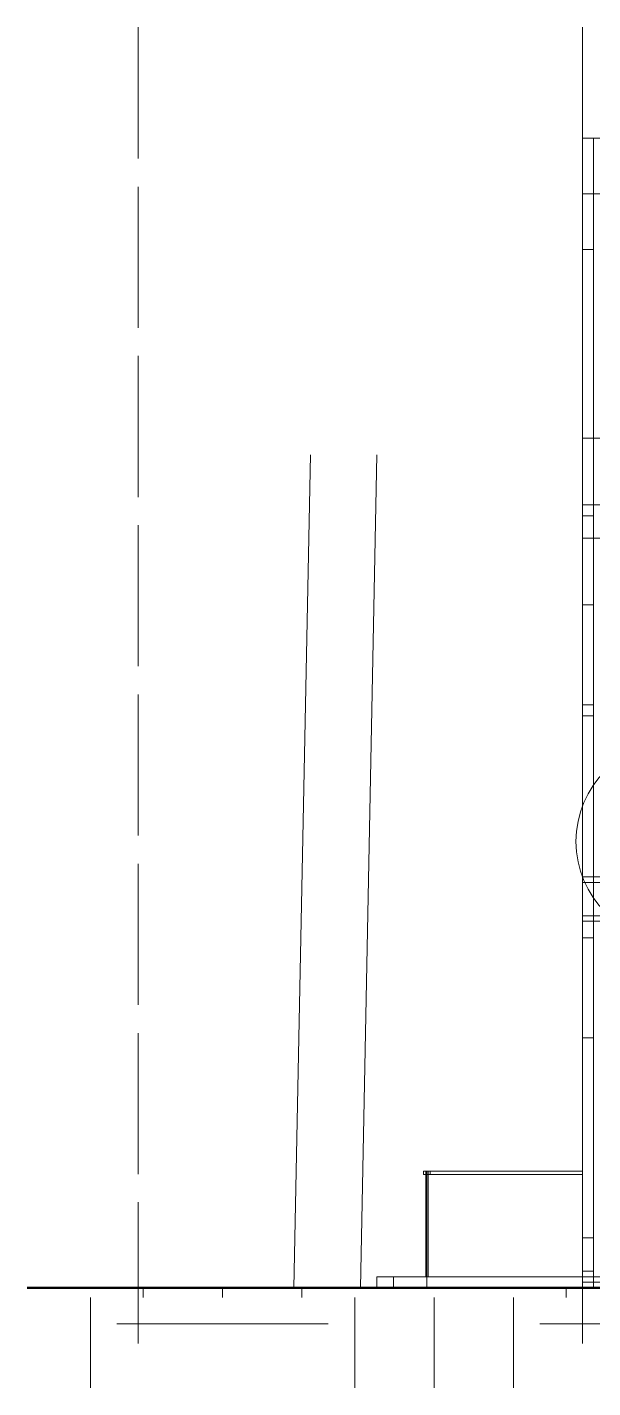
# Model space of a CAD drawing. Header units: metres. Extents: x -37 to 1, y -1.1 to 11.2.
# Drawn here: x -37 to -31.91, y -1.05 to 11.2 of the extents above; entities that cross this region are included whole.
import ezdxf

# ---------------------------------------------------------------- set-up
doc = ezdxf.new("R2010")
doc.units = ezdxf.units.M
doc.linetypes.add('DASHED', pattern=[1.524, 1.27, -0.254])
for name, color, linetype, lineweight in [('A-CUT', 7, 'Continuous', 50), ('A-HATCH', 8, 'Continuous', 9), ('A-HIDDEN', 8, 'DASHED', 18), ('A-THIN', 8, 'Continuous', 18)]:
    doc.layers.add(name, color=color, linetype=linetype, lineweight=lineweight)

msp = doc.modelspace()

# ---------------------------------------------------------------- hatches: boundary and pattern name
at = {"layer": 'A-HATCH'}
h = msp.add_hatch(dxfattribs=at)
h.set_pattern_fill('EARTH', scale=0.3)
h.paths.add_polyline_path([(1, -1.05), (1, -0.15), (-37, -0.15), (-37, -1.05), (1, -1.05)])

# ---------------------------------------------------------------- linework, layer by layer
at = {"layer": 'A-CUT'}
msp.add_line((-37, -0.15), (1, -0.15), dxfattribs=at)
at = {"layer": 'A-HIDDEN'}
for p, q in [((-36, -0.65), (-36, 11.2)), ((-32, -0.65), (-32, 11.2))]:
    msp.add_line(p, q, dxfattribs=at)
at = {"layer": 'A-THIN'}
for p, q in [((-34.6, -0.15), (-34.45, 7.35)), ((-34, -0.15), (-33.85, 7.35)), ((-34, -0.15), (-33.85, 7.35)), ((-34, -0.15), (-33.85, 7.35))]:
    msp.add_line(p, q, dxfattribs=at)
for points in [[(-26.45, 6.9), (-26.45, 10.2), (-32, 10.2), (-32, 6.9), (-26.45, 6.9)], [(-31.9, 3.15), (-32, 3.15), (-32, 6.9), (-32, 7.5), (-32, 10.2), (-31.9, 10.2), (-31.9, 7.5), (-31.9, 6.9), (-31.9, 3.15)], [(-31.9, 10.2), (-31.9, 9.2), (-32, 9.2), (-32, 10.2), (-31.9, 10.2)], [(-26.45, 10.2), (-26.45, 6.9), (-26.55, 6.9), (-31.9, 6.9), (-32, 6.9), (-32, 10.2), (-31.9, 10.2), (-26.55, 10.2), (-26.45, 10.2)], [(-26.45, 6.9), (-26.45, 9.7), (-32, 9.7), (-32, 6.9), (-26.45, 6.9)], [(-26.45, 6.9), (-26.45, 9.7), (-32, 9.7), (-32, 6.9), (-26.45, 6.9)], [(-28.7, 3.15), (-32, 3.15), (-32, 7.5), (-28.7, 7.5), (-25.7, 7.5), (-25, 7.5), (-25, 3.15), (-25.7, 3.15), (-28.7, 3.15)], [(-25, 6.9), (-25, 7.5), (-32, 7.5), (-32, 6.9), (-25, 6.9)], [(-31.9, 3.15), (-31.9, 7.5), (-32, 7.5), (-32, 3.15), (-31.9, 3.15)], [(-32, 6), (-32, 7.5), (-31.9, 7.5), (-31.9, 6), (-32, 6)], [(-31.9, 3.15), (-31.9, 7.5), (-32, 7.5), (-32, 3.15), (-31.9, 3.15)], [(-32, 6), (-32, 7.5), (-31.9, 7.5), (-31.9, 6), (-32, 6)], [(-31.8, 6.9), (-31.8, 7.5), (-32, 7.5), (-32, 6.9), (-31.8, 6.9)], [(-31.9, 7.5), (-31.9, 6.8), (-32, 6.8), (-32, 7.5), (-31.9, 7.5)], [(-32, 3.15), (-32, 7.5), (-31.9, 7.5), (-31.9, 3.15), (-32, 3.15)], [(-32, 6), (-32, 7.5), (-31.9, 7.5), (-31.9, 6), (-32, 6)], [(-31.9, 3.15), (-31.9, 7.5), (-32, 7.5), (-32, 3.15), (-31.9, 3.15)], [(-31.9, 3.2), (-31.9, 3.5), (-32, 3.5), (-32, 6.6), (-31.9, 6.6), (-31.9, 6.9), (-16.1, 6.9), (-16.1, 6.6), (-26.96, 6.6), (-26.96, 3.5), (-16.1, 3.5), (-16.1, 3.2), (-31.9, 3.2)], [(-28.7, 3.5), (-32, 3.5), (-32, 6.6), (-28.7, 6.6), (-25.7, 6.6), (-25, 6.6), (-25, 3.5), (-25.7, 3.5), (-28.7, 3.5)], [(-32, 3.15), (-32, 5.1), (-31.9, 5.1), (-31.9, 3.15), (-32, 3.15)], [(-32, 3.15), (-32, 5.1), (-31.9, 5.1), (-31.9, 3.15), (-32, 3.15)], [(-32, 3.15), (-32, 5), (-31.9, 5), (-31.9, 3.15), (-32, 3.15)], [(-32, -0.15), (-32, 3.55), (-31.5, 3.55), (-30.6, 3.55), (-30.5, 3.55), (-29.1, 3.55), (-26.4, 3.55), (-25.5, 3.55), (-25, 3.55), (-22, 3.55), (-21, 3.55), (-21, -0.15), (-22, -0.15), (-25, -0.15), (-25.5, -0.15), (-26.4, -0.15), (-29.1, -0.15), (-30.5, -0.15), (-30.6, -0.15), (-31.5, -0.15), (-32, -0.15)], [(-32, -0.15), (-32, 3.55), (-31.9, 3.55), (-31.9, -0.15), (-32, -0.15)], [(-32, 3), (-32, 3.55), (-31.9, 3.55), (-31.9, 3), (-32, 3)], [(-31.9, -0.15), (-31.9, 3.55), (-32, 3.55), (-32, -0.15), (-31.9, -0.15)], [(-32, 3.2), (-32, 3.55), (-31.9, 3.55), (-31.9, 3.2), (-32, 3.2)], [(-31.9, -0.15), (-31.9, 3.55), (-32, 3.55), (-32, -0.15), (-31.9, -0.15)], [(-32, 3), (-32, 3.55), (-31.9, 3.55), (-31.9, 3), (-32, 3)], [(-31.9, -0.15), (-31.9, 3.55), (-32, 3.55), (-32, -0.15), (-31.9, -0.15)], [(-32, 3), (-32, 3.55), (-31.9, 3.55), (-31.9, 3), (-32, 3)], [(-25.6, -0.15), (-26.4, -0.15), (-29.6, -0.15), (-31.9, -0.15), (-32, -0.15), (-32, 3.55), (-31.9, 3.55), (-29.6, 3.55), (-26.4, 3.55), (-25.6, 3.55), (-21.45, 3.55), (-21.1, 3.55), (-21, 3.55), (-21, -0.15), (-21.1, -0.15), (-21.45, -0.15), (-25.6, -0.15)], [(-29.1, 3.2), (-26.4, 3.2), (-25.5, 3.2), (-25, 3.2), (-22, 3.2), (-21, 3.2), (-21, -0.1), (-22, -0.1), (-25, -0.1), (-25.5, -0.1), (-26.4, -0.1), (-29.1, -0.1), (-30.5, -0.1), (-30.6, -0.1), (-31.5, -0.1), (-32, -0.1), (-32, 3.2), (-31.5, 3.2), (-30.6, 3.2), (-30.5, 3.2), (-29.1, 3.2)], [(-32, 3.2), (-31.9, 3.2), (-31.9, 3.15), (-32, 3.15), (-32, 3.2)], [(-25.6, -0.1), (-26.4, -0.1), (-29.6, -0.1), (-32, -0.1), (-32, 3.2), (-29.6, 3.2), (-26.4, 3.2), (-25.6, 3.2), (-21.45, 3.2), (-21, 3.2), (-21, -0.1), (-21.45, -0.1), (-25.6, -0.1)], [(-32, -0.15), (-32, 2.1), (-31.9, 2.1), (-31.9, -0.15), (-32, -0.15)], [(-33.37, 0.87), (-33.37, 0.9), (-33.43, 0.9), (-33.43, 0.87), (-33.37, 0.87)], [(-33.39, -0.05), (-33.39, 0.9), (-33.41, 0.9), (-33.41, -0.05), (-33.39, -0.05)], [(-32, -0.05), (-32, 0.9), (-33.4, 0.9), (-33.4, -0.05), (-32, -0.05)], [(-32, 0.87), (-32, 0.9), (-33.4, 0.9), (-33.4, 0.87), (-32, 0.87)], [(-32, -0.05), (-32, 0.9), (-33.4, 0.9), (-33.4, -0.05), (-32, -0.05)], [(-32, 0.87), (-32, 0.9), (-33.4, 0.9), (-33.4, 0.87), (-32, 0.87)], [(-32, -0.15), (-32, 0.3), (-31.9, 0.3), (-31.9, -0.15), (-32, -0.15)], [(-32, -0.15), (-32, 0.3), (-31.9, 0.3), (-31.9, -0.15), (-32, -0.15)], [(-32, -0.15), (-32, 0), (-31.9, 0), (-31.9, -0.15), (-32, -0.15)], [(-31.75, -0.15), (-31.75, -0.05), (-33.85, -0.05), (-33.85, -0.15), (-31.75, -0.15)], [(-31.75, -0.15), (-31.75, -0.05), (-33.85, -0.05), (-33.85, -0.15), (-31.75, -0.15)], [(-33.4, -0.15), (-33.4, -0.05), (-33.7, -0.05), (-33.7, -0.15), (-33.4, -0.15)]]:
    msp.add_lwpolyline(points, close=True, dxfattribs=at)
msp.add_lwpolyline([(-21.4, 3.15), (-22.2, 3.15), (-24.6, 3.15), (-25.5, 3.15), (-26.75, 3.15), (-26.96, 3.15), (-26.96, 3.15), (-28.6, 3.15), (-29.6, 3.15), (-31.9, 3.15), (-32, 3.15), (-32, 6.9), (-32, 7.5), (-31.9, 7.5), (-31.8, 7.5), (-29.6, 7.5), (-28.6, 7.5), (-26.96, 7.5), (-26.75, 7.5), (-25.5, 7.5), (-24.6, 7.5), (-22.2, 7.5), (-21.4, 7.5)], dxfattribs=at)
msp.add_circle((-31.157, 3.868), 0.901, dxfattribs=at)

doc.saveas('drawing.dxf')
